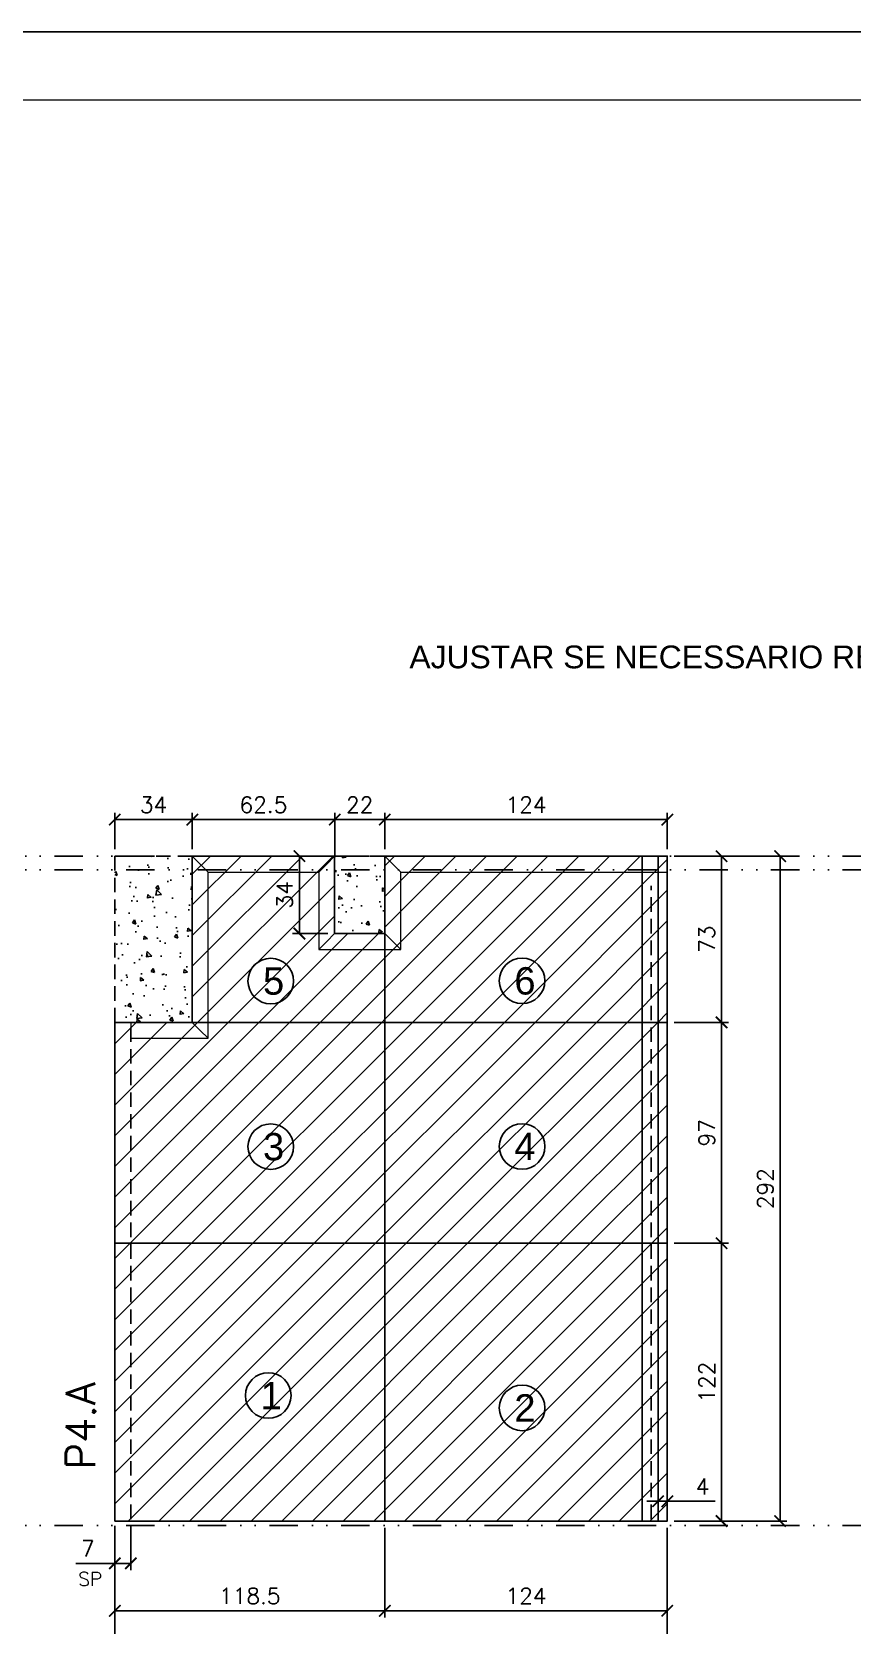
# Model space of a CAD drawing. Extents: x -23436 to 4767, y -3862 to 10024.
# Drawn here: x -16860 to -16500, y 5583 to 6282 of the extents above; entities that cross this region are included whole.
import ezdxf
from ezdxf.enums import TextEntityAlignment as Align

# ---------------------------------------------------------------- set-up
doc = ezdxf.new("R2010")
doc.units = 0
doc.header["$PDMODE"] = 2
doc.header["$PDSIZE"] = 10
doc.linetypes.add('DIVIDE2', pattern=[0.625, 0.25, -0.125, 0, -0.125, 0, -0.125])
doc.linetypes.add('HIDDEN', pattern=[9.525, 6.35, -3.175])
doc.layers.get('0').update_dxf_attribs({"lineweight": 13})
doc.layers.get('Defpoints').update_dxf_attribs({"lineweight": 13})
for name, color, linetype in [('Concreto', 250, 'HIDDEN'), ('Cota', 4, 'Continuous'), ('MB Logo', 254, 'Continuous'), ('Nível', 160, 'Continuous'), ('Painéis', 30, 'Continuous'), ('Reaproveitamento', 252, 'Continuous'), ('Romaneio', 10, 'Continuous'), ('Sarr 7x7', 104, 'Continuous'), ('Sarrafo de Pressão', 42, 'HIDDEN'), ('Texto Nível', 251, 'Continuous')]:
    doc.layers.add(name, color=color, linetype=linetype)
for name, color, linetype, lineweight in [('cotas', 4, 'Continuous', 13), ('FOLHA MB', 7, 'Continuous', 13), ('Texto Seção', 7, 'Continuous', 15)]:
    doc.layers.add(name, color=color, linetype=linetype, lineweight=lineweight)
doc.layers.add('Laje_Perimetro', color=7, linetype='Continuous', plot=False)
doc.styles.add('ARIAL', font='arial.ttf', dxfattribs={"oblique": 15, "height": 25})
doc.styles.add('REGUA-120', font='ROMANS.shx', dxfattribs={"height": 15})
doc.styles.add('ROMANS', font='romans.shx')
doc.dimstyles.new('Cota Paínel', dxfattribs={"dimtxt": 7, "dimasz": 5, "dimexe": 3, "dimexo": 3, "dimgap": 3, "dimtad": 1, "dimdec": 1, "dimzin": 12, "dimdsep": 46, "dimtxsty": 'ROMANS', "dimblk": 'ARCHTICK', "dimcen": 0, "dimclrd": 4, "dimclre": 4, "dimclrt": 1, "dimadec": 1, "dimazin": 3, "dimtfac": 1, "dimtdec": 1, "dimtmove": 0, "dimatfit": 3, "dimldrblk": 'OBLIQUE', "dimfxl": 0, "dimtolj": 1, "dimtzin": 12, "dimarcsym": 0})
doc.dimstyles.new('PAINEL', dxfattribs={"dimtxt": 7, "dimasz": 5, "dimexe": 3, "dimexo": 3, "dimgap": 3, "dimtad": 1, "dimdec": 1, "dimzin": 12, "dimdsep": 46, "dimtxsty": 'ROMANS', "dimblk": 'ARCHTICK', "dimcen": 0, "dimclrd": 4, "dimclre": 4, "dimclrt": 1, "dimadec": 1, "dimazin": 3, "dimtfac": 1, "dimtdec": 1, "dimtmove": 0, "dimatfit": 3, "dimldrblk": 'OBLIQUE', "dimfxl": 0, "dimtolj": 1, "dimtzin": 12, "dimarcsym": 0})
pattern_1 = [(45, (-11602.353, 0), (-6.735192, 6.735192), [])]

# ---------------------------------------------------------------- blocks, each defined once
blk = doc.blocks.new('A$C169d8357')
at = {"layer": 'FOLHA MB', "color": 1}
for points in [[(0, 1199.94), (0, 149.94), (1485.02, 149.94), (1485.02, 1199.94)], [(70, 1169.94), (70, 179.94), (1455.02, 179.94), (1455.02, 1169.94)]]:
    blk.add_lwpolyline(points, close=True, dxfattribs=at)
blk = doc.blocks.new('_ArchTick')
at = {"color": 0, "linetype": 'ByBlock', "const_width": 0.15}
blk.add_lwpolyline([(-0.5, -0.5), (0.5, 0.5)], dxfattribs=at)
blk = doc.blocks.new('*D3888')
at = {"layer": 'Cota', "color": 4, "lineweight": -2, "transparency": 16777216}
for p, q in [((-16578.15, 5750.26), (-16554.31, 5750.26)), ((-16557.31, 5628.26), (-16557.31, 5750.26)), ((-16578.15, 5628.26), (-16554.31, 5628.26))]:
    blk.add_line(p, q, dxfattribs=at)
at = {"layer": 'Defpoints', "color": 0, "transparency": 16777216}
for p in [(-16581.15, 5750.26), (-16557.31, 5750.26), (-16581.15, 5628.26)]:
    blk.add_point(p, dxfattribs=at)
at = {"layer": 'Cota', "color": 4, "lineweight": -2, "transparency": 16777216, "xscale": 5, "yscale": 5, "zscale": 5}
for p, rotation in [((-16557.31, 5750.26), 90), ((-16557.31, 5628.26), 270)]:
    blk.add_blockref('_ArchTick', p, dxfattribs=dict(at, rotation=rotation))
at = {"layer": 'Cota', "color": 1, "transparency": 16777216, "insert": (-16563.81, 5689.26), "char_height": 7, "attachment_point": 5, "rotation": 90, "style": 'ROMANS'}
blk.add_mtext('\\A1;122', dxfattribs=at)
blk = doc.blocks.new('_OBLIQUE')
at = {"color": 0, "linetype": 'ByBlock', "lineweight": -2}
for p, q in [((0, 0), (-1, 0)), ((-0.5, -0.5), (0.5, 0.5))]:
    blk.add_line(p, q, dxfattribs=at)
blk = doc.blocks.new('*D3889')
at = {"layer": 'Cota', "color": 4, "lineweight": -2, "transparency": 16777216}
for p, q in [((-16823.65, 5625.26), (-16823.65, 5554.15)), ((-16581.15, 5625.26), (-16581.15, 5554.15)), ((-16823.65, 5557.15), (-16581.15, 5557.15))]:
    blk.add_line(p, q, dxfattribs=at)
at = {"layer": 'Defpoints', "color": 0, "transparency": 16777216}
for p in [(-16823.65, 5628.26), (-16581.15, 5628.26), (-16581.15, 5557.15)]:
    blk.add_point(p, dxfattribs=at)
at = {"layer": 'Cota', "color": 4, "lineweight": -2, "transparency": 16777216, "xscale": 5, "yscale": 5, "zscale": 5, "rotation": 180}
blk.add_blockref('_ArchTick', (-16823.65, 5557.15), dxfattribs=at)
at = {"layer": 'Cota', "color": 4, "lineweight": -2, "transparency": 16777216, "xscale": 5, "yscale": 5, "zscale": 5}
blk.add_blockref('_ArchTick', (-16581.15, 5557.15), dxfattribs=at)
at = {"layer": 'Cota', "color": 1, "transparency": 16777216, "insert": (-16702.4, 5563.65), "char_height": 7, "attachment_point": 5, "style": 'ROMANS'}
blk.add_mtext('\\A1;242.5', dxfattribs=at)
blk = doc.blocks.new('*D3890')
at = {"layer": 'Cota', "color": 4, "lineweight": -2, "transparency": 16777216}
for p, q in [((-16578.15, 5847.26), (-16554.31, 5847.26)), ((-16557.31, 5750.26), (-16557.31, 5847.26)), ((-16578.15, 5750.26), (-16554.31, 5750.26))]:
    blk.add_line(p, q, dxfattribs=at)
at = {"layer": 'Defpoints', "color": 0, "transparency": 16777216}
for p in [(-16581.15, 5847.26), (-16557.31, 5847.26), (-16581.15, 5750.26)]:
    blk.add_point(p, dxfattribs=at)
at = {"layer": 'Cota', "color": 4, "lineweight": -2, "transparency": 16777216, "xscale": 5, "yscale": 5, "zscale": 5}
for p, rotation in [((-16557.31, 5847.26), 90), ((-16557.31, 5750.26), 270)]:
    blk.add_blockref('_ArchTick', p, dxfattribs=dict(at, rotation=rotation))
at = {"layer": 'Cota', "color": 1, "transparency": 16777216, "insert": (-16563.81, 5798.76), "char_height": 7, "attachment_point": 5, "rotation": 90, "style": 'ROMANS'}
blk.add_mtext('\\A1;97', dxfattribs=at)
blk = doc.blocks.new('*D3891')
at = {"layer": 'Cota', "color": 4, "lineweight": -2, "transparency": 16777216}
for p, q in [((-16823.65, 5625.26), (-16823.65, 5585.86)), ((-16705.15, 5625.26), (-16705.15, 5585.86)), ((-16823.65, 5588.86), (-16705.15, 5588.86))]:
    blk.add_line(p, q, dxfattribs=at)
at = {"layer": 'Defpoints', "color": 0, "transparency": 16777216}
for p in [(-16823.65, 5628.26), (-16705.15, 5628.26), (-16705.15, 5588.86)]:
    blk.add_point(p, dxfattribs=at)
at = {"layer": 'Cota', "color": 4, "lineweight": -2, "transparency": 16777216, "xscale": 5, "yscale": 5, "zscale": 5, "rotation": 180}
blk.add_blockref('_ArchTick', (-16823.65, 5588.86), dxfattribs=at)
at = {"layer": 'Cota', "color": 4, "lineweight": -2, "transparency": 16777216, "xscale": 5, "yscale": 5, "zscale": 5}
blk.add_blockref('_ArchTick', (-16705.15, 5588.86), dxfattribs=at)
at = {"layer": 'Cota', "color": 1, "transparency": 16777216, "insert": (-16764.4, 5595.36), "char_height": 7, "attachment_point": 5, "style": 'ROMANS'}
blk.add_mtext('\\A1;118.5', dxfattribs=at)
blk = doc.blocks.new('*D3892')
at = {"layer": 'Cota', "color": 4, "lineweight": -2, "transparency": 16777216}
for p, q in [((-16705.15, 5625.26), (-16705.15, 5585.86)), ((-16581.15, 5625.26), (-16581.15, 5585.86)), ((-16705.15, 5588.86), (-16581.15, 5588.86))]:
    blk.add_line(p, q, dxfattribs=at)
at = {"layer": 'Defpoints', "color": 0, "transparency": 16777216}
for p in [(-16705.15, 5628.26), (-16581.15, 5628.26), (-16581.15, 5588.86)]:
    blk.add_point(p, dxfattribs=at)
at = {"layer": 'Cota', "color": 4, "lineweight": -2, "transparency": 16777216, "xscale": 5, "yscale": 5, "zscale": 5, "rotation": 180}
blk.add_blockref('_ArchTick', (-16705.15, 5588.86), dxfattribs=at)
at = {"layer": 'Cota', "color": 4, "lineweight": -2, "transparency": 16777216, "xscale": 5, "yscale": 5, "zscale": 5}
blk.add_blockref('_ArchTick', (-16581.15, 5588.86), dxfattribs=at)
at = {"layer": 'Cota', "color": 1, "transparency": 16777216, "insert": (-16643.15, 5595.36), "char_height": 7, "attachment_point": 5, "style": 'ROMANS'}
blk.add_mtext('\\A1;124', dxfattribs=at)
blk = doc.blocks.new('*D3893')
at = {"layer": 'Cota', "color": 4, "lineweight": -2, "transparency": 16777216}
for p, q in [((-16823.65, 5626.16), (-16823.65, 5606.68)), ((-16816.65, 5626.16), (-16816.65, 5606.68)), ((-16823.65, 5609.68), (-16840.82, 5609.68)), ((-16816.65, 5609.68), (-16823.65, 5609.68))]:
    blk.add_line(p, q, dxfattribs=at)
at = {"layer": 'Defpoints', "color": 0, "transparency": 16777216}
for p in [(-16823.65, 5629.16), (-16816.65, 5629.16), (-16823.65, 5609.68)]:
    blk.add_point(p, dxfattribs=at)
at = {"layer": 'Cota', "color": 4, "lineweight": -2, "transparency": 16777216, "xscale": 5, "yscale": 5, "zscale": 5, "rotation": 180}
blk.add_blockref('_ArchTick', (-16823.65, 5609.68), dxfattribs=at)
at = {"layer": 'Cota', "color": 4, "lineweight": -2, "transparency": 16777216, "xscale": 5, "yscale": 5, "zscale": 5}
blk.add_blockref('_ArchTick', (-16816.65, 5609.68), dxfattribs=at)
at = {"layer": 'Cota', "color": 1, "transparency": 16777216, "insert": (-16835.49, 5616.18), "char_height": 7, "attachment_point": 5, "style": 'ROMANS'}
blk.add_mtext('\\A1;7', dxfattribs=at)
blk = doc.blocks.new('*D3894')
at = {"layer": 'Cota', "color": 4, "lineweight": -2, "transparency": 16777216}
for p, q in [((-16578.15, 5920.26), (-16528.61, 5920.26)), ((-16531.61, 5628.26), (-16531.61, 5920.26)), ((-16578.15, 5628.26), (-16528.61, 5628.26))]:
    blk.add_line(p, q, dxfattribs=at)
at = {"layer": 'Defpoints', "color": 0, "transparency": 16777216}
for p in [(-16581.15, 5920.26), (-16531.61, 5920.26), (-16581.15, 5628.26)]:
    blk.add_point(p, dxfattribs=at)
at = {"layer": 'Cota', "color": 4, "lineweight": -2, "transparency": 16777216, "xscale": 5, "yscale": 5, "zscale": 5}
for p, rotation in [((-16531.61, 5920.26), 90), ((-16531.61, 5628.26), 270)]:
    blk.add_blockref('_ArchTick', p, dxfattribs=dict(at, rotation=rotation))
at = {"layer": 'Cota', "color": 1, "transparency": 16777216, "insert": (-16538.11, 5774.26), "char_height": 7, "attachment_point": 5, "rotation": 90, "style": 'ROMANS'}
blk.add_mtext('\\A1;292', dxfattribs=at)
blk = doc.blocks.new('*D3895')
at = {"layer": 'Cota', "color": 4, "lineweight": -2, "transparency": 16777216}
for p, q in [((-16585.15, 5631.26), (-16585.15, 5639.95)), ((-16581.15, 5631.26), (-16581.15, 5639.95)), ((-16585.15, 5636.95), (-16590.15, 5636.95)), ((-16585.15, 5636.95), (-16581.15, 5636.95)), ((-16581.15, 5636.95), (-16560.15, 5636.95))]:
    blk.add_line(p, q, dxfattribs=at)
at = {"layer": 'Defpoints', "color": 0, "transparency": 16777216}
for p in [(-16581.15, 5636.95), (-16585.15, 5628.26), (-16581.15, 5628.26)]:
    blk.add_point(p, dxfattribs=at)
at = {"layer": 'Cota', "color": 4, "lineweight": -2, "transparency": 16777216, "xscale": 5, "yscale": 5, "zscale": 5}
blk.add_blockref('_ArchTick', (-16585.15, 5636.95), dxfattribs=at)
at = {"layer": 'Cota', "color": 4, "lineweight": -2, "transparency": 16777216, "xscale": 5, "yscale": 5, "zscale": 5, "rotation": 180}
blk.add_blockref('_ArchTick', (-16581.15, 5636.95), dxfattribs=at)
at = {"layer": 'Cota', "color": 1, "transparency": 16777216, "insert": (-16565.65, 5643.45), "char_height": 7, "attachment_point": 5, "style": 'ROMANS'}
blk.add_mtext('\\A1;4', dxfattribs=at)
blk = doc.blocks.new('*D5055')
at = {"layer": 'cotas', "color": 4, "lineweight": -2, "transparency": 16777216}
for p, q in [((-16578.15, 5920.26), (-16554.31, 5920.26)), ((-16557.31, 5847.26), (-16557.31, 5920.26)), ((-16578.15, 5847.26), (-16554.31, 5847.26))]:
    blk.add_line(p, q, dxfattribs=at)
at = {"layer": 'Defpoints', "color": 0, "transparency": 16777216}
for p in [(-16581.15, 5920.26), (-16557.31, 5920.26), (-16581.15, 5847.26)]:
    blk.add_point(p, dxfattribs=at)
at = {"layer": 'cotas', "color": 4, "lineweight": -2, "transparency": 16777216, "xscale": 5, "yscale": 5, "zscale": 5}
for p, rotation in [((-16557.31, 5920.26), 90), ((-16557.31, 5847.26), 270)]:
    blk.add_blockref('_ArchTick', p, dxfattribs=dict(at, rotation=rotation))
at = {"layer": 'cotas', "color": 1, "transparency": 16777216, "insert": (-16563.81, 5883.76), "char_height": 7, "attachment_point": 5, "rotation": 90, "style": 'ROMANS'}
blk.add_mtext('\\A1;73', dxfattribs=at)
blk = doc.blocks.new('*D5056')
at = {"layer": 'cotas', "color": 4, "lineweight": -2, "transparency": 16777216}
for p, q in [((-16823.65, 5923.26), (-16823.65, 5939.31)), ((-16823.65, 5936.31), (-16789.65, 5936.31)), ((-16789.65, 5923.26), (-16789.65, 5939.31))]:
    blk.add_line(p, q, dxfattribs=at)
at = {"layer": 'Defpoints', "color": 0, "transparency": 16777216}
for p in [(-16789.65, 5936.31), (-16823.65, 5920.26), (-16789.65, 5920.26)]:
    blk.add_point(p, dxfattribs=at)
at = {"layer": 'cotas', "color": 4, "lineweight": -2, "transparency": 16777216, "xscale": 5, "yscale": 5, "zscale": 5, "rotation": 180}
blk.add_blockref('_ArchTick', (-16823.65, 5936.31), dxfattribs=at)
at = {"layer": 'cotas', "color": 4, "lineweight": -2, "transparency": 16777216, "xscale": 5, "yscale": 5, "zscale": 5}
blk.add_blockref('_ArchTick', (-16789.65, 5936.31), dxfattribs=at)
at = {"layer": 'cotas', "color": 1, "transparency": 16777216, "insert": (-16806.65, 5942.81), "char_height": 7, "attachment_point": 5, "style": 'ROMANS'}
blk.add_mtext('\\A1;34', dxfattribs=at)
blk = doc.blocks.new('*D5057')
at = {"layer": 'cotas', "color": 4, "lineweight": -2, "transparency": 16777216}
for p, q in [((-16789.65, 5923.26), (-16789.65, 5939.31)), ((-16789.65, 5936.31), (-16727.15, 5936.31)), ((-16727.15, 5923.26), (-16727.15, 5939.31))]:
    blk.add_line(p, q, dxfattribs=at)
at = {"layer": 'Defpoints', "color": 0, "transparency": 16777216}
for p in [(-16727.15, 5936.31), (-16789.65, 5920.26), (-16727.15, 5920.26)]:
    blk.add_point(p, dxfattribs=at)
at = {"layer": 'cotas', "color": 4, "lineweight": -2, "transparency": 16777216, "xscale": 5, "yscale": 5, "zscale": 5, "rotation": 180}
blk.add_blockref('_ArchTick', (-16789.65, 5936.31), dxfattribs=at)
at = {"layer": 'cotas', "color": 4, "lineweight": -2, "transparency": 16777216, "xscale": 5, "yscale": 5, "zscale": 5}
blk.add_blockref('_ArchTick', (-16727.15, 5936.31), dxfattribs=at)
at = {"layer": 'cotas', "color": 1, "transparency": 16777216, "insert": (-16758.4, 5942.81), "char_height": 7, "attachment_point": 5, "style": 'ROMANS'}
blk.add_mtext('\\A1;62.5', dxfattribs=at)
blk = doc.blocks.new('*D5058')
at = {"layer": 'cotas', "color": 4, "lineweight": -2, "transparency": 16777216}
for p, q in [((-16727.15, 5919.8), (-16727.15, 5939.31)), ((-16727.15, 5936.31), (-16705.15, 5936.31)), ((-16705.15, 5923.26), (-16705.15, 5939.31))]:
    blk.add_line(p, q, dxfattribs=at)
at = {"layer": 'Defpoints', "color": 0, "transparency": 16777216}
for p in [(-16705.15, 5936.31), (-16705.15, 5920.26), (-16727.15, 5916.8)]:
    blk.add_point(p, dxfattribs=at)
at = {"layer": 'cotas', "color": 4, "lineweight": -2, "transparency": 16777216, "xscale": 5, "yscale": 5, "zscale": 5, "rotation": 180}
blk.add_blockref('_ArchTick', (-16727.15, 5936.31), dxfattribs=at)
at = {"layer": 'cotas', "color": 4, "lineweight": -2, "transparency": 16777216, "xscale": 5, "yscale": 5, "zscale": 5}
blk.add_blockref('_ArchTick', (-16705.15, 5936.31), dxfattribs=at)
at = {"layer": 'cotas', "color": 1, "transparency": 16777216, "insert": (-16716.15, 5942.81), "char_height": 7, "attachment_point": 5, "style": 'ROMANS'}
blk.add_mtext('\\A1;22', dxfattribs=at)
blk = doc.blocks.new('*D5059')
at = {"layer": 'cotas', "color": 4, "lineweight": -2, "transparency": 16777216}
for p, q in [((-16705.15, 5923.26), (-16705.15, 5939.31)), ((-16705.15, 5936.31), (-16581.15, 5936.31)), ((-16581.15, 5923.26), (-16581.15, 5939.31))]:
    blk.add_line(p, q, dxfattribs=at)
at = {"layer": 'Defpoints', "color": 0, "transparency": 16777216}
for p in [(-16581.15, 5936.31), (-16705.15, 5920.26), (-16581.15, 5920.26)]:
    blk.add_point(p, dxfattribs=at)
at = {"layer": 'cotas', "color": 4, "lineweight": -2, "transparency": 16777216, "xscale": 5, "yscale": 5, "zscale": 5, "rotation": 180}
blk.add_blockref('_ArchTick', (-16705.15, 5936.31), dxfattribs=at)
at = {"layer": 'cotas', "color": 4, "lineweight": -2, "transparency": 16777216, "xscale": 5, "yscale": 5, "zscale": 5}
blk.add_blockref('_ArchTick', (-16581.15, 5936.31), dxfattribs=at)
at = {"layer": 'cotas', "color": 1, "transparency": 16777216, "insert": (-16643.15, 5942.81), "char_height": 7, "attachment_point": 5, "style": 'ROMANS'}
blk.add_mtext('\\A1;124', dxfattribs=at)
blk = doc.blocks.new('*D5063')
at = {"layer": 'cotas', "color": 4, "lineweight": -2, "transparency": 16777216}
for p, q in [((-16730.15, 5920.26), (-16745.61, 5920.26)), ((-16742.61, 5920.26), (-16742.61, 5886.26)), ((-16730.15, 5886.26), (-16745.61, 5886.26))]:
    blk.add_line(p, q, dxfattribs=at)
at = {"layer": 'Defpoints', "color": 0, "transparency": 16777216}
for p in [(-16727.15, 5920.26), (-16742.61, 5886.26), (-16727.15, 5886.26)]:
    blk.add_point(p, dxfattribs=at)
at = {"layer": 'cotas', "color": 4, "lineweight": -2, "transparency": 16777216, "xscale": 5, "yscale": 5, "zscale": 5}
for p, rotation in [((-16742.61, 5920.26), 90), ((-16742.61, 5886.26), 270)]:
    blk.add_blockref('_ArchTick', p, dxfattribs=dict(at, rotation=rotation))
at = {"layer": 'cotas', "color": 1, "transparency": 16777216, "insert": (-16749.11, 5903.26), "char_height": 7, "attachment_point": 5, "rotation": 90, "style": 'ROMANS'}
blk.add_mtext('\\A1;34', dxfattribs=at)

msp = doc.modelspace()

# ---------------------------------------------------------------- hatches: boundary and pattern name
at = {"layer": 'Concreto'}
h = msp.add_hatch(dxfattribs=at)
h.set_pattern_fill('AR-CONC', color=256, scale=0.1, angle=-90)
h.set_pattern_definition([(320, (-1655.784, 18395.787), (-1.593909, -18.218467), [1.905, -20.955]), (265, (-1655.784, 18395.787), (19.105685, 3.524342), [1.524, -16.764058]), (10.45144, (-1655.917, 18394.269), (17.511775, -14.694125), [1.619001, -17.809024]), (316.1842, (-1650.704, 18395.787), (-4.204233, -27.107904), [2.8575, -31.4325]), (6.63556, (-1651.054, 18393.528), (24.742612, -23.740413), [2.428502, -26.71356]), (261.18415, (-1650.704, 18395.787), (24.742612, -23.740413), [2.285997, -25.145973]), (291, (-1651.974, 18393.247), (-10.22652, -15.161439), [1.905, -20.955]), (236, (-1651.974, 18393.247), (18.418797, -6.180203), [1.524, -16.764]), (341.45145, (-1652.826, 18391.983), (8.192277, -21.341642), [1.619001, -17.808994]), (307.5, (-1655.784, 18395.787), (8.4555039, -0.3088603), [0, -16.5608, 0, -17.018, 0, -16.8275]), (277.5, (-1655.784, 18395.787), (10.0180575, -6.6819663), [0, -9.7028, 0, -16.1798, 0, -6.4135]), (237.5, (-1655.784, 18401.451), (-0.5728744, -13.5590595), [0, -6.35, 0, -19.812, 0, -26.289]), (227.5, (-1655.784, 18403.991), (2.542649, -14.812918), [0, -8.255, 0, -13.1572, 0, -18.669])])
h.paths.add_polyline_path([(-16823.654, 5847.259), (-16789.654, 5847.259), (-16789.654, 5920.259), (-16823.654, 5920.259)])
h = msp.add_hatch(dxfattribs=at)
h.set_pattern_fill('AR-CONC', color=256, scale=0.1, angle=-90)
h.set_pattern_definition([(320, (-1665.784, 18395.787), (-1.593909, -18.218467), [1.905, -20.955]), (265, (-1665.784, 18395.787), (19.105685, 3.524342), [1.524, -16.764058]), (10.45144, (-1665.917, 18394.269), (17.511775, -14.694125), [1.619001, -17.809024]), (316.1842, (-1660.704, 18395.787), (-4.204233, -27.107904), [2.8575, -31.4325]), (6.63556, (-1661.054, 18393.528), (24.742612, -23.740413), [2.428502, -26.71356]), (261.18415, (-1660.704, 18395.787), (24.742612, -23.740413), [2.285997, -25.145973]), (291, (-1661.974, 18393.247), (-10.22652, -15.161439), [1.905, -20.955]), (236, (-1661.974, 18393.247), (18.418797, -6.180203), [1.524, -16.764]), (341.45145, (-1662.826, 18391.983), (8.192277, -21.341642), [1.619001, -17.808994]), (307.5, (-1665.784, 18395.787), (8.4555039, -0.3088603), [0, -16.5608, 0, -17.018, 0, -16.8275]), (277.5, (-1665.784, 18395.787), (10.0180575, -6.6819663), [0, -9.7028, 0, -16.1798, 0, -6.4135]), (237.5, (-1665.784, 18401.451), (-0.5728744, -13.5590595), [0, -6.35, 0, -19.812, 0, -26.289]), (227.5, (-1665.784, 18403.991), (2.542649, -14.812918), [0, -8.255, 0, -13.1572, 0, -18.669])])
h.paths.add_polyline_path([(-16727.154, 5886.259), (-16705.154, 5886.259), (-16705.154, 5920.259), (-16727.154, 5920.259)])
at = {"layer": 'Reaproveitamento'}
h = msp.add_hatch(dxfattribs=at)
h.set_pattern_fill('ANSI31', color=256, scale=3, style=0)
h.set_pattern_definition(pattern_1)
h.paths.add_polyline_path([(-16705.154, 5886.259), (-16705.154, 5847.259), (-16789.654, 5847.259), (-16789.654, 5920.259), (-16727.154, 5920.259), (-16727.154, 5886.259)])
h = msp.add_hatch(dxfattribs=at)
h.set_pattern_fill('ANSI31', color=256, scale=3, style=0)
h.set_pattern_definition(pattern_1)
h.paths.add_polyline_path([(-16705.154, 5886.259), (-16705.154, 5920.259), (-16581.154, 5920.259), (-16581.154, 5847.259), (-16705.154, 5847.259)])
h = msp.add_hatch(dxfattribs=at)
h.set_pattern_fill('ANSI31', color=256, scale=3, style=0)
h.set_pattern_definition(pattern_1)
h.paths.add_polyline_path([(-16823.654, 5847.259), (-16581.154, 5847.259), (-16581.154, 5750.259), (-16823.654, 5750.259)])
h = msp.add_hatch(dxfattribs=at)
h.set_pattern_fill('ANSI31', color=256, scale=3, style=0)
h.set_pattern_definition(pattern_1)
h.paths.add_polyline_path([(-16823.654, 5628.259), (-16581.154, 5628.259), (-16581.154, 5750.259), (-16823.654, 5750.259)])

# ---------------------------------------------------------------- linework, layer by layer
at = {"layer": 'Concreto'}
for points in [[(-16823.654, 5847.259), (-16789.654, 5847.259), (-16789.654, 5920.259), (-16823.654, 5920.259)], [(-16727.154, 5886.259), (-16705.154, 5886.259), (-16705.154, 5920.259), (-16727.154, 5920.259)]]:
    msp.add_lwpolyline(points, close=True, dxfattribs=at)
at = {"layer": 'cotas', "color": 50}
for p, q in [((-16789.654, 5847.259), (-16789.654, 5920.259)), ((-16789.654, 5920.259), (-16727.154, 5920.259)), ((-16789.654, 5920.259), (-16786.154, 5916.759)), ((-16727.154, 5920.259), (-16730.654, 5916.759)), ((-16727.154, 5920.259), (-16727.154, 5886.259)), ((-16705.154, 5886.259), (-16705.154, 5920.259)), ((-16705.154, 5920.259), (-16581.154, 5920.259)), ((-16705.154, 5920.259), (-16701.654, 5916.759)), ((-16581.154, 5920.259), (-16581.154, 5916.759)), ((-16782.654, 5913.259), (-16786.154, 5916.759)), ((-16782.654, 5840.259), (-16782.654, 5913.259)), ((-16782.654, 5913.259), (-16734.154, 5913.259)), ((-16734.154, 5913.259), (-16730.654, 5916.759)), ((-16734.154, 5913.259), (-16734.154, 5879.259)), ((-16698.154, 5913.259), (-16701.654, 5916.759)), ((-16698.154, 5879.259), (-16698.154, 5913.259)), ((-16698.154, 5913.259), (-16581.154, 5913.259)), ((-16581.154, 5913.259), (-16581.154, 5916.759)), ((-16727.154, 5886.259), (-16730.654, 5882.759)), ((-16727.154, 5886.259), (-16705.154, 5886.259)), ((-16705.154, 5886.259), (-16701.654, 5882.759)), ((-16734.154, 5879.259), (-16730.654, 5882.759)), ((-16734.154, 5879.259), (-16698.154, 5879.259)), ((-16698.154, 5879.259), (-16701.654, 5882.759)), ((-16816.654, 5847.259), (-16816.654, 5843.759)), ((-16816.654, 5847.259), (-16789.654, 5847.259)), ((-16816.654, 5840.259), (-16816.654, 5843.759)), ((-16789.654, 5847.259), (-16786.154, 5843.759)), ((-16782.654, 5840.259), (-16786.154, 5843.759)), ((-16816.654, 5840.259), (-16782.654, 5840.259))]:
    msp.add_line(p, q, dxfattribs=at)
at = {"layer": 'Laje_Perimetro'}
msp.add_lwpolyline([(-16021.356, 6282.259), (-17506.377, 6282.259), (-17506.377, 5232.259), (-16021.356, 5232.259)], close=True, dxfattribs=at)
at = {"layer": 'Nível', "linetype": 'DIVIDE2', "ltscale": 50}
for p, q in [((-16051.377, 5920.259), (-17053.387, 5920.259)), ((-16051.377, 5914.259), (-17053.387, 5914.259)), ((-16051.377, 5626.259), (-17053.387, 5626.259))]:
    msp.add_line(p, q, dxfattribs=at)
at = {"layer": 'Painéis', "color": 32, "true_color": 0xcd6928}
msp.add_line((-16705.154, 5628.259), (-16705.154, 5847.259), dxfattribs=at)
msp.add_lwpolyline([(-16705.154, 5886.259), (-16705.154, 5847.259), (-16789.654, 5847.259), (-16789.654, 5920.259), (-16727.154, 5920.259), (-16727.154, 5886.259), (-16705.154, 5886.259), (-16705.154, 5847.259)], dxfattribs=at)
for points in [[(-16705.154, 5886.259), (-16705.154, 5920.259), (-16581.154, 5920.259), (-16581.154, 5847.259), (-16705.154, 5847.259)], [(-16823.654, 5847.259), (-16581.154, 5847.259), (-16581.154, 5750.259), (-16823.654, 5750.259)], [(-16823.654, 5628.259), (-16581.154, 5628.259), (-16581.154, 5750.259), (-16823.654, 5750.259)]]:
    msp.add_lwpolyline(points, close=True, dxfattribs=at)
at = {"layer": 'Romaneio'}
for centre in [(-16755.21, 5865.422), (-16644.883, 5865.496), (-16755.21, 5792.691), (-16644.883, 5792.766), (-16756.299, 5683.398), (-16644.883, 5677.958)]:
    msp.add_circle(centre, 10, dxfattribs=at)
at = {"layer": 'Sarr 7x7', "color": 50}
for p, q in [((-16592.154, 5920.259), (-16588.654, 5920.259)), ((-16592.154, 5920.259), (-16592.154, 5628.259)), ((-16585.154, 5920.259), (-16588.654, 5920.259)), ((-16585.154, 5920.259), (-16585.154, 5628.259)), ((-16592.154, 5628.259), (-16588.654, 5628.259)), ((-16585.154, 5628.259), (-16588.654, 5628.259))]:
    msp.add_line(p, q, dxfattribs=at)
at = {"layer": 'Sarrafo de Pressão'}
for p, q in [((-16588.154, 5629.162), (-16588.154, 5907.259)), ((-16816.654, 5629.162), (-16816.654, 5847.259))]:
    msp.add_line(p, q, dxfattribs=at)

# ---------------------------------------------------------------- block references
at = {"layer": 'MB Logo'}
msp.add_blockref('A$C169d8357', (-17506.377, 5082.321), dxfattribs=at)

# ---------------------------------------------------------------- texts
at = {"layer": 'Romaneio', "color": 0, "style": 'ARIAL'}
for s, p in [('5', (-16753.958, 5865.422)), ('6', (-16643.63, 5865.496)), ('3', (-16753.958, 5792.691)), ('4', (-16643.63, 5792.766)), ('1', (-16755.047, 5683.398)), ('2', (-16643.63, 5677.958))]:
    msp.add_text(s, height=12, dxfattribs=at).set_placement(p, align=Align.MIDDLE_CENTER)
at = {"layer": 'Texto Nível', "color": 1, "style": 'ARIAL'}
msp.add_text('AJUSTAR SE NECESSARIO REGIÃO DE ESCADA', height=10, dxfattribs=at).set_placement((-16369.885, 6002.766), align=Align.RIGHT)
at = {"layer": 'Texto Seção', "insert": (-16832.21, 5650.832), "char_height": 13, "width": 285.32988, "attachment_point": 7, "rotation": 90, "style": 'REGUA-120'}
msp.add_mtext('P4.A', dxfattribs=at)
at = {"layer": 'Texto Seção', "insert": (-16839.714, 5599.832), "char_height": 6, "attachment_point": 7, "style": 'ROMANS'}
msp.add_mtext('SP', dxfattribs=at)

# ---------------------------------------------------------------- dimensions: what is measured, and where the dimension line sits
at = {"layer": 'Cota', "color": 3}
for base, p1, p2, picture, middle in [((-16531.61, 5920.259), (-16581.154, 5628.259), (-16581.154, 5920.259), '*D3894', (-16538.11, 5774.259)), ((-16557.311, 5847.259), (-16581.154, 5750.259), (-16581.154, 5847.259), '*D3890', (-16563.811, 5798.759)), ((-16557.311, 5750.259), (-16581.154, 5628.259), (-16581.154, 5750.259), '*D3888', (-16563.811, 5689.259))]:
    dim = msp.add_linear_dim(base=base, p1=p1, p2=p2, angle=90, dimstyle='Cota Paínel', dxfattribs=at)
    dim.commit()
    dim.dimension.update_dxf_attribs({"geometry": picture, "text_midpoint": middle})
for base, p1, p2, picture, middle in [((-16581.154, 5636.947), (-16585.154, 5628.259), (-16581.154, 5628.259), '*D3895', (-16565.654, 5643.447)), ((-16581.154, 5557.151), (-16823.654, 5628.259), (-16581.154, 5628.259), '*D3889', (-16702.404, 5563.651)), ((-16705.154, 5588.864), (-16823.654, 5628.259), (-16705.154, 5628.259), '*D3891', (-16764.404, 5595.364)), ((-16581.154, 5588.864), (-16705.154, 5628.259), (-16581.154, 5628.259), '*D3892', (-16643.154, 5595.364))]:
    dim = msp.add_linear_dim(base=base, p1=p1, p2=p2, dimstyle='Cota Paínel', dxfattribs=at)
    dim.commit()
    dim.dimension.update_dxf_attribs({"geometry": picture, "text_midpoint": middle})
at = {"layer": 'Cota'}
dim = msp.add_linear_dim(base=(-16823.654, 5609.685), p1=(-16816.654, 5629.162), p2=(-16823.654, 5629.162), dimstyle='Cota Paínel', dxfattribs=at)
dim.commit()
dim.dimension.update_dxf_attribs({"geometry": '*D3893', "text_midpoint": (-16835.487, 5609.685), "dimtype": 160})
at = {"layer": 'cotas'}
for base, p1, p2, picture, middle in [((-16789.654, 5936.305), (-16823.654, 5920.259), (-16789.654, 5920.259), '*D5056', (-16806.654, 5942.805)), ((-16727.154, 5936.305), (-16789.654, 5920.259), (-16727.154, 5920.259), '*D5057', (-16758.404, 5942.805)), ((-16705.154, 5936.305), (-16727.154, 5916.795), (-16705.154, 5920.259), '*D5058', (-16716.154, 5942.805)), ((-16581.154, 5936.305), (-16705.154, 5920.259), (-16581.154, 5920.259), '*D5059', (-16643.154, 5942.805))]:
    dim = msp.add_linear_dim(base=base, p1=p1, p2=p2, dimstyle='PAINEL', override={"dimarcsym": 2}, dxfattribs=at)
    dim.commit()
    dim.dimension.update_dxf_attribs({"geometry": picture, "text_midpoint": middle})
at = {"layer": 'cotas', "color": 2}
for base, p1, p2, picture, middle in [((-16742.611, 5886.259), (-16727.154, 5920.259), (-16727.154, 5886.259), '*D5063', (-16749.111, 5903.259)), ((-16557.311, 5920.259), (-16581.154, 5847.259), (-16581.154, 5920.259), '*D5055', (-16563.811, 5883.759))]:
    dim = msp.add_linear_dim(base=base, p1=p1, p2=p2, angle=90, dimstyle='PAINEL', override={"dimarcsym": 2}, dxfattribs=at)
    dim.commit()
    dim.dimension.update_dxf_attribs({"geometry": picture, "text_midpoint": middle})

doc.saveas('drawing.dxf')
